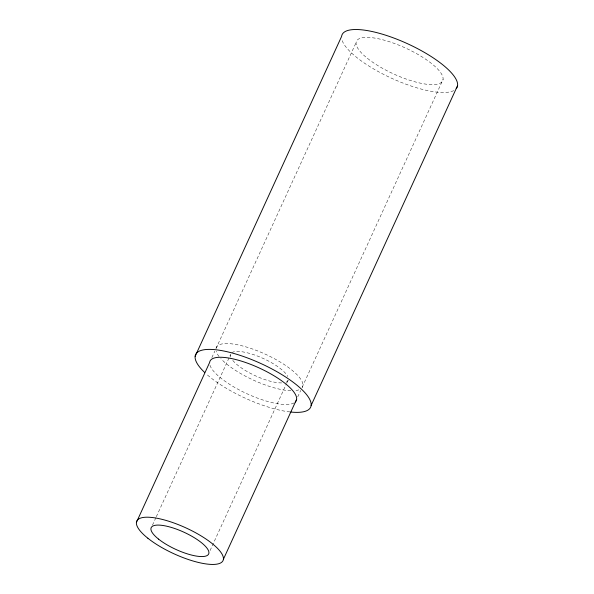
<?xml version="1.0" encoding="UTF-8"?>
<svg xmlns="http://www.w3.org/2000/svg" width="594" height="594" viewBox="0 0 594 594"><rect width="100%" height="100%" fill="white"/><g stroke="black" fill="none" stroke-linecap="round" stroke-linejoin="round"><path stroke-width="0.45" stroke-dasharray="2.97 2.23" d="M211.865 357.61L214.82 351.158M215.926 348.737L356.103 42.568M152.465 525.163L155.94 517.574M156.319 516.728L230.42 354.885M210.061 550.586L286.479 383.679M286.865 382.833L288.023 380.309M297.735 396.896L300.69 390.451M302.168 387.221L443.079 79.44M294.06 402.903A47.431 14.263 24.6 0 1 248.077 394.245A47.431 14.263 24.6 0 1 209.897 364.983M289.946 411.946A63.239 19.015 24.6 0 1 205.97 373.678M453.712 90.607A63.239 19.015 24.6 0 1 390.919 77.948A63.239 19.015 24.6 0 1 341.691 38.781M298.886 389.857A47.431 14.263 24.6 0 1 294.557 390.704M290.882 390.77A47.431 14.263 24.6 0 1 220.827 358.59M219.038 356.482A47.431 14.263 24.6 0 1 216.171 351.277M216.082 347.995A47.431 14.263 24.6 0 1 265.8 354.41A47.431 14.263 24.6 0 1 302.079 387.696M288.194 380.271A31.616 9.511 24.6 0 1 285.729 382.298M281.667 382.915A31.616 9.511 24.6 0 1 232.425 359.949M230.739 357.046A31.616 9.511 24.6 0 1 231.081 353.356M231.727 352.754A31.616 9.511 24.6 0 1 260.647 357.328A31.616 9.511 24.6 0 1 287.741 376.499M367.53 58.412A47.431 14.263 24.6 0 0 441.119 82.633A47.431 14.263 24.6 0 0 390.124 41.966A47.431 14.263 24.6 0 0 367.53 58.412"/><path stroke-width="0.89" d="M195.151 356.303L341.602 36.427A63.239 19.015 24.6 0 1 407.113 43.533A63.239 19.015 24.6 0 1 456.266 88.632M136.42 522.386L209.645 362.444A47.431 14.263 24.6 0 1 259.533 368.124A47.431 14.263 24.6 0 1 295.292 401.99M223.403 559.258L296.629 399.317M311.122 405.464L457.58 85.588M204.64 372.445A63.239 19.015 24.6 0 1 219.275 350.215A63.239 19.015 24.6 0 1 298.834 386.783A63.239 19.015 24.6 0 1 290.778 412.036M147.854 538.231A47.431 14.263 24.6 0 0 221.443 562.451A47.431 14.263 24.6 0 0 170.448 521.784A47.431 14.263 24.6 0 0 147.854 538.231M158.539 539.092A31.616 9.511 24.6 0 0 207.596 555.241A31.616 9.511 24.6 0 0 173.604 528.133A31.616 9.511 24.6 0 0 158.539 539.092"/></g></svg>
